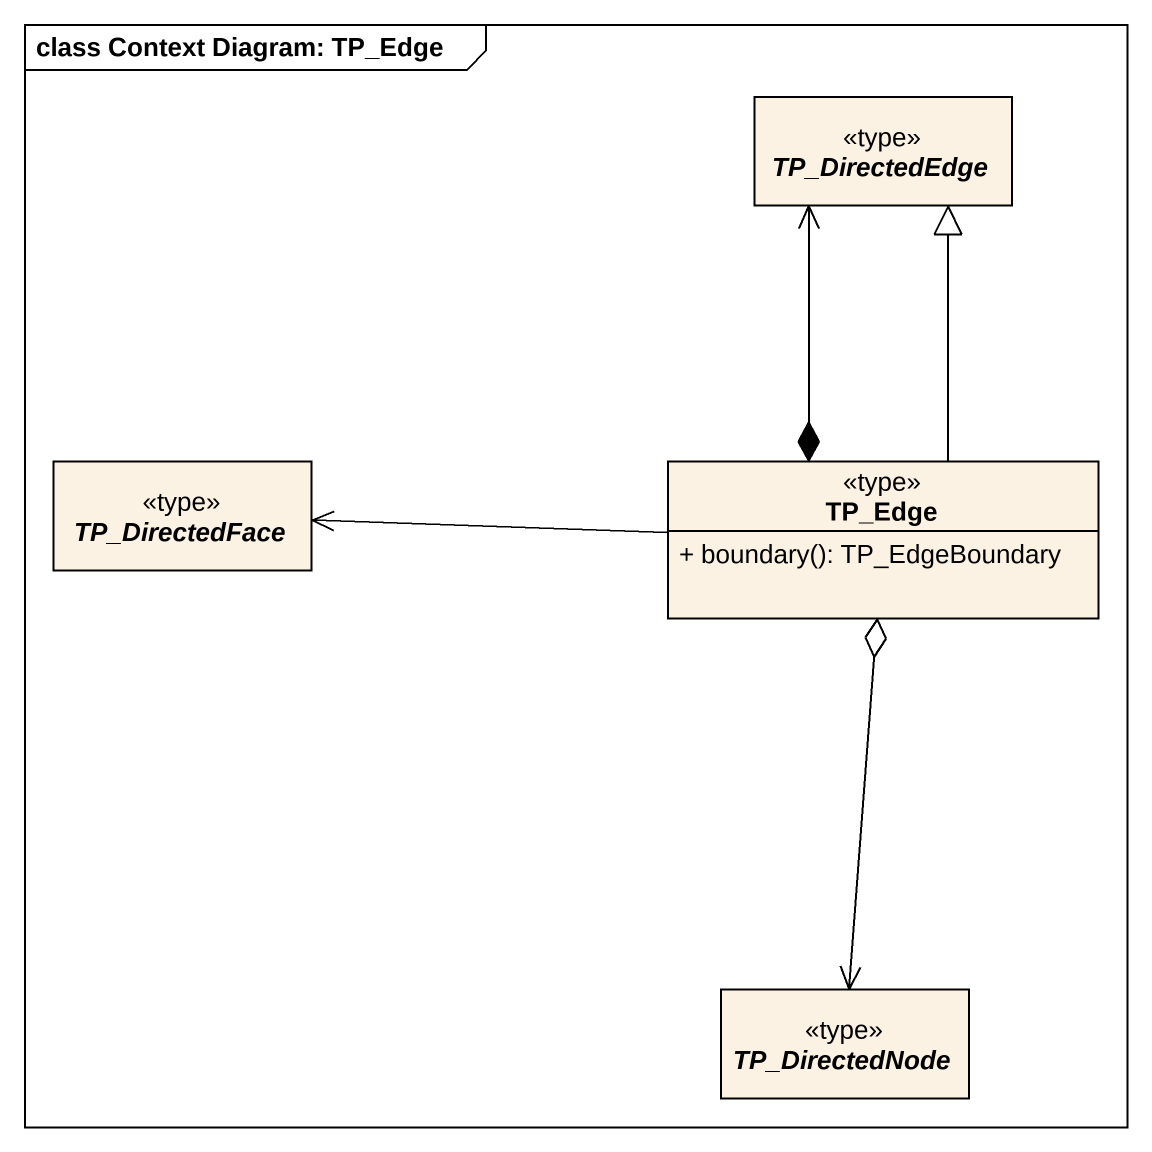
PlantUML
@startuml
mainframe class Context Diagram: TP_Edge
hide circle
hide empty members
skinparam classAttributeIconSize 0
abstract class TP_DirectedEdge <<type>>
abstract class TP_DirectedFace <<type>>
class TP_Edge <<type>> {
  + boundary(): TP_EdgeBoundary
}
abstract class TP_DirectedNode <<type>>
TP_DirectedEdge <--* TP_Edge
TP_Edge -up-|> TP_DirectedEdge
TP_Edge -left-> TP_DirectedFace
TP_DirectedNode <-up-o TP_Edge
@enduml
